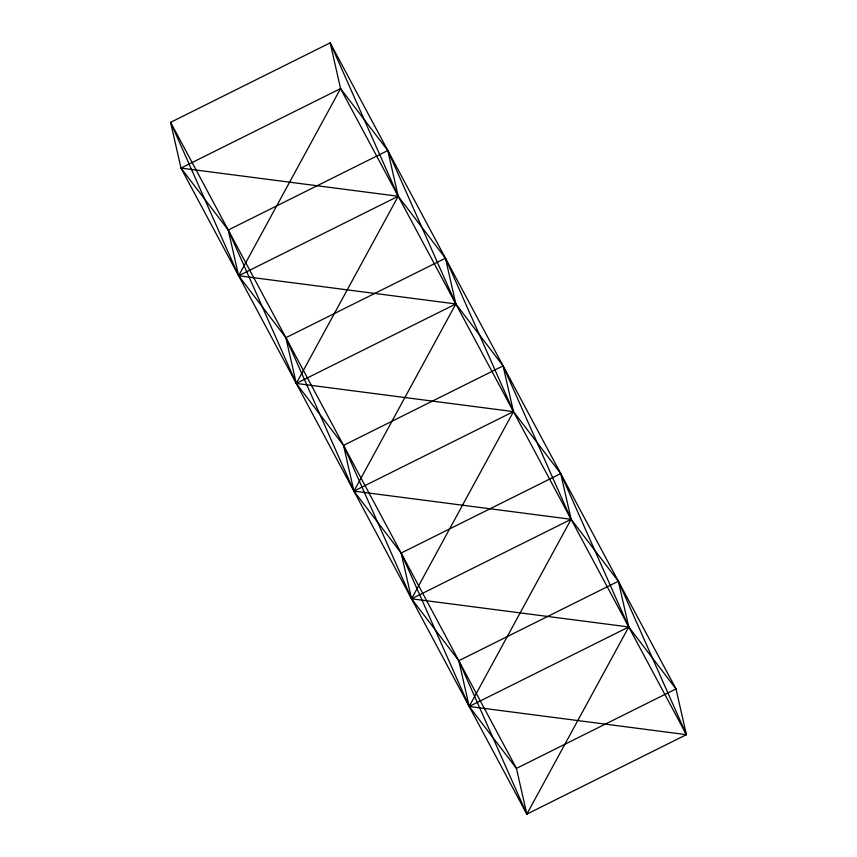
<?xml version="1.0" encoding="UTF-8"?>
<svg xmlns="http://www.w3.org/2000/svg" width="857" height="857" viewBox="0 0 857 857"><rect width="100%" height="100%" fill="white"/><g stroke="black" fill="none" stroke-linecap="round" stroke-linejoin="round"><path stroke-width="1.29" d="M686.393 734.653L618.358 581.239L458.806 660.736L469.197 706.468L686.393 734.653L340.561 88.592L238.642 275.761L285.884 337.701L353.92 491.115L401.162 553.054L469.197 706.468L516.439 768.408L526.83 814.15L686.393 734.653L676.002 688.91L330.17 42.85L170.607 122.347L180.998 168.09L526.83 814.15L628.749 626.97L618.358 581.239L571.116 519.299L503.08 365.885L455.838 303.946L387.803 150.532L340.561 88.592L330.17 42.85L398.194 196.264L445.447 258.203L513.472 411.617L560.724 473.557L628.749 626.97L676.002 688.91L516.439 768.408L170.607 122.347L238.642 275.761L455.838 303.946L445.447 258.203L285.884 337.701L296.276 383.443L343.528 445.383L411.553 598.797L458.806 660.736L526.83 814.15M180.998 168.09L398.194 196.264L238.642 275.761L228.251 230.03L387.803 150.532L398.194 196.264L296.276 383.443L455.838 303.946L353.92 491.115L513.472 411.617L411.553 598.797L571.116 519.299L469.197 706.468L628.749 626.97L411.553 598.797L401.162 553.054L560.724 473.557L571.116 519.299L353.92 491.115L343.528 445.383L503.08 365.885L513.472 411.617L296.276 383.443L228.251 230.03L180.998 168.09L340.561 88.592"/></g></svg>
